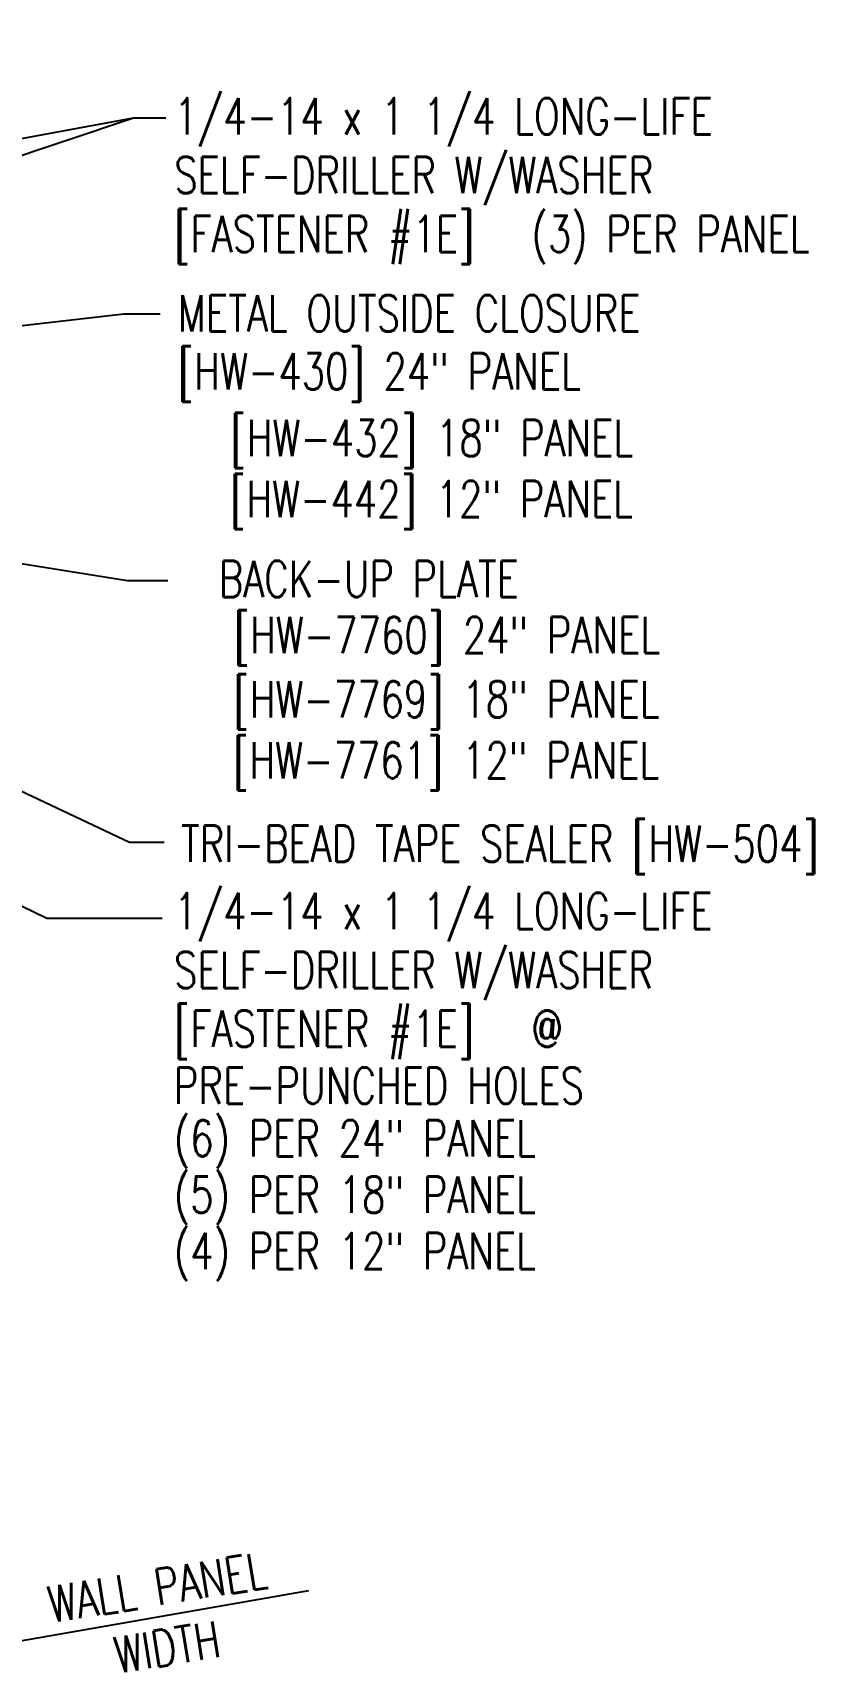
# Model space of a CAD drawing. Header units: inches. Extents: x 5.6 to 40.9, y 11.1 to 45.6.
# Drawn here: x 32.7 to 40.77, y 13 to 29.92 of the extents above; entities that cross this region are included whole.
import ezdxf
from ezdxf.enums import TextEntityAlignment as Align

# ---------------------------------------------------------------- set-up
doc = ezdxf.new("R2010")
doc.units = ezdxf.units.IN
doc.header["$MEASUREMENT"] = 0
doc.layers.add('STLA', color=12, linetype='Continuous')
doc.layers.add('TEXT', color=2, linetype='Continuous')
doc.styles.add('TEXT1', font='ROMANS.shx', dxfattribs={"width": 0.75, "height": 0.375})
doc.dimstyles.new('DETAIL$7', dxfattribs={"dimscale": 4, "dimtxt": 0.09375, "dimasz": 0.125, "dimexe": 0.0625, "dimexo": 0.125, "dimgap": 0.0625, "dimtad": 1, "dimdec": 4, "dimzin": 3, "dimdsep": 46, "dimlunit": 4, "dimtxsty": 'TEXT1', "dimblk": 'ARCHTICK', "dimcen": 0.0625, "dimclrd": 7, "dimclre": 7, "dimclrt": 2, "dimadec": 0, "dimazin": 0, "dimtfac": 0.59375, "dimtdec": 4, "dimtmove": 0, "dimatfit": 3, "dimfxl": 0, "dimfrac": 2, "dimtolj": 1, "dimtzin": 3, "dimarcsym": 0})

# ---------------------------------------------------------------- blocks, each defined once
blk = doc.blocks.new('FD-F1e')
at = {"layer": 'TEXT', "style": 'TEXT1', "width": 0.75}
for s, p in [('1/4-14 x 1 1/4 LONG-LIFE', (0.0047, -0.0408)), ('SELF-DRILLER W/WASHER', (0.0047, -0.1926)), ('[FASTENER #1E]', (0.0047, -0.3444))]:
    blk.add_text(s, height=0.09375, dxfattribs=at).set_placement(p)
blk.add_attdef('(QUANTITY)', (0.9263, -0.3444), '', height=0.0938, dxfattribs=at)
at = {"layer": 'TEXT', "style": 'TEXT1', "flags": 1}
for tag, p in [('Color', (0.0245, -0.5337)), ('Calc', (0.0245, -0.5337)), ('Opt1', (0.0245, -0.5337)), ('Opt2', (0.0245, -0.5337)), ('Opt3', (0.0245, -0.5337)), ('Description', (0.0245, -0.5337)), ('Multiple', (0.0245, -0.5337)), ('Part', (0.0245, -0.5337)), ('Spare1', (0.0245, -0.7212)), ('Spare2', (0.0245, -0.7212)), ('Spare3', (0.0245, -0.7212)), ('Spare4', (0.0245, -0.7212)), ('Spare5', (0.0245, -0.7212)), ('Spare6', (0.0245, -0.7212)), ('Spare7', (0.0245, -0.7212)), ('Spare8', (0.0245, -0.7212)), ('Spare9', (0.0245, -0.7212)), ('Spare10', (0.0245, -0.7212))]:
    blk.add_attdef(tag, p, '', height=0.0938, dxfattribs=at)
blk = doc.blocks.new('dsc-HW-430')
at = {"layer": 'TEXT', "style": 'TEXT1', "width": 0.75}
for s, p in [('METAL OUTSIDE CLOSURE', (0, 0)), ('[HW-430] 24" PANEL', (0, -0.6))]:
    blk.add_text(s, height=0.375, dxfattribs=at).set_placement(p)
at = {"layer": 'TEXT', "style": 'TEXT1', "flags": 1}
for tag, p in [('COLOR', (0, -1.2)), ('CALC', (0, -1.2)), ('OPT1', (0, -1.2)), ('OPT2', (0, -1.2)), ('OPT3', (0, -1.2)), ('GAGE', (0, -1.2)), ('SHPLN', (0, -1.2)), ('PART', (0, -1.2)), ('DESCRIPTION', (0, -1.2)), ('MULTIPLE', (0, -1.2)), ('SPARE1', (0, -1.8)), ('SPARE2', (0, -1.8)), ('SPARE3', (0, -1.8)), ('SPARE4', (0, -1.8)), ('SPARE5', (0, -1.8)), ('SPARE6', (0, -1.8)), ('SPARE7', (0, -1.8)), ('SPARE8', (0, -1.8)), ('SPARE9', (0, -1.8)), ('SPARE10', (0, -1.8))]:
    blk.add_attdef(tag, p, '', height=0.375, dxfattribs=at)
blk = doc.blocks.new('Z8X25')
at = {"layer": 'STLA'}
blk.add_lwpolyline([(-1.652, 0.753), (-1.139, 0.142, 0.221695), (-0.995, 0.075), (0.995, 0.075, 0.414214), (1.183, 0.262), (1.183, 4), (1.183, 7.738, -0.414214), (1.445, 8), (3.186, 8, -0.221695), (3.386, 7.906), (3.899, 7.295), (3.842, 7.247), (3.329, 7.858, 0.221695), (3.186, 7.925), (1.445, 7.925, 0.414214), (1.257, 7.738), (1.257, 4), (1.257, 0.262, -0.414214), (0.995, 0), (-0.995, 0, -0.221695), (-1.196, 0.094), (-1.709, 0.705)], format="xyb", close=True, dxfattribs=at)
blk = doc.blocks.new('_ArchTick')
at = {"color": 0, "linetype": 'ByBlock', "const_width": 0.15}
blk.add_lwpolyline([(-0.5, -0.5), (0.5, 0.5)], dxfattribs=at)

msp = doc.modelspace()

# ---------------------------------------------------------------- linework, layer by layer
at = {"layer": 'TEXT', "color": 7}
msp.add_line((32.37955, 13.28786), (35.55087, 13.84158), dxfattribs=at)

# ---------------------------------------------------------------- block references
msp.add_blockref('dsc-HW-430', (34.20003, 26.8353))
at = {"layer": 'STLA', "xscale": -1, "rotation": 270}
msp.add_blockref('Z8X25', (30.77027, 28.86381), dxfattribs=at)
at = {"layer": 'TEXT', "xscale": 4, "yscale": 4, "zscale": 4}
for p, values in [((34.14318, 29.03209), {'(QUANTITY)': '(3) PER PANEL'}), ((34.14177, 20.82932), {'(QUANTITY)': '@'})]:
    msp.add_blockref('FD-F1e', p, dxfattribs=at).add_auto_attribs(values)

# ---------------------------------------------------------------- texts
at = {"layer": 'TEXT', "style": 'TEXT1', "width": 0.75}
for s, p in [('[HW-432] 18" PANEL', (38.89946, 25.5479)), ('[HW-442] 12" PANEL', (38.89643, 24.9183)), ('BACK-UP PLATE', (37.71843, 24.09434)), ('[HW-7760] 24" PANEL', (39.17675, 23.51398)), ('[HW-7769] 18" PANEL', (39.17136, 22.85255)), ('[HW-7761] 12" PANEL', (39.16833, 22.22295))]:
    msp.add_text(s, height=0.375, dxfattribs=at).set_placement(p, align=Align.RIGHT)
for s, p in [('TRI-BEAD TAPE SEALER [HW-504]', (34.23242, 21.36055)), ('PRE-PUNCHED HOLES', (34.15876, 18.86538)), ('(6) PER 24" PANEL', (34.15876, 18.32102)), ('(5) PER 18" PANEL', (34.15876, 17.7394)), ('(4) PER 12" PANEL', (34.15876, 17.15777))]:
    msp.add_text(s, height=0.375, dxfattribs=at).set_placement(p)
at = {"layer": 'TEXT', "color": 2, "insert": (34.03926, 13.56653), "char_height": 0.375, "attachment_point": 5, "rotation": 9.215405, "style": 'TEXT1'}
msp.add_mtext('\\A1;WALL PANEL\\PWIDTH', dxfattribs=at)

# ---------------------------------------------------------------- leaders
at = {"layer": 'TEXT'}
for points in [[(25.47927, 27.5301), (33.73978, 29.0384), (34.0767, 29.0384)], [(25.71686, 26.36464), (33.73978, 29.0384), (34.0767, 29.0384)], [(26.05321, 26.13451), (33.64068, 27.01804), (34.01725, 27.01804)], [(25.9244, 25.22125), (33.70104, 21.56522), (34.05779, 21.56522)], [(27.32028, 25.28485), (33.68032, 24.2648), (34.09652, 24.2648)], [(25.82436, 24.20046), (32.84545, 20.77893), (34.03856, 20.77893)]]:
    msp.add_leader(points, dimstyle='DETAIL$7', dxfattribs=at)

doc.saveas('drawing.dxf')
